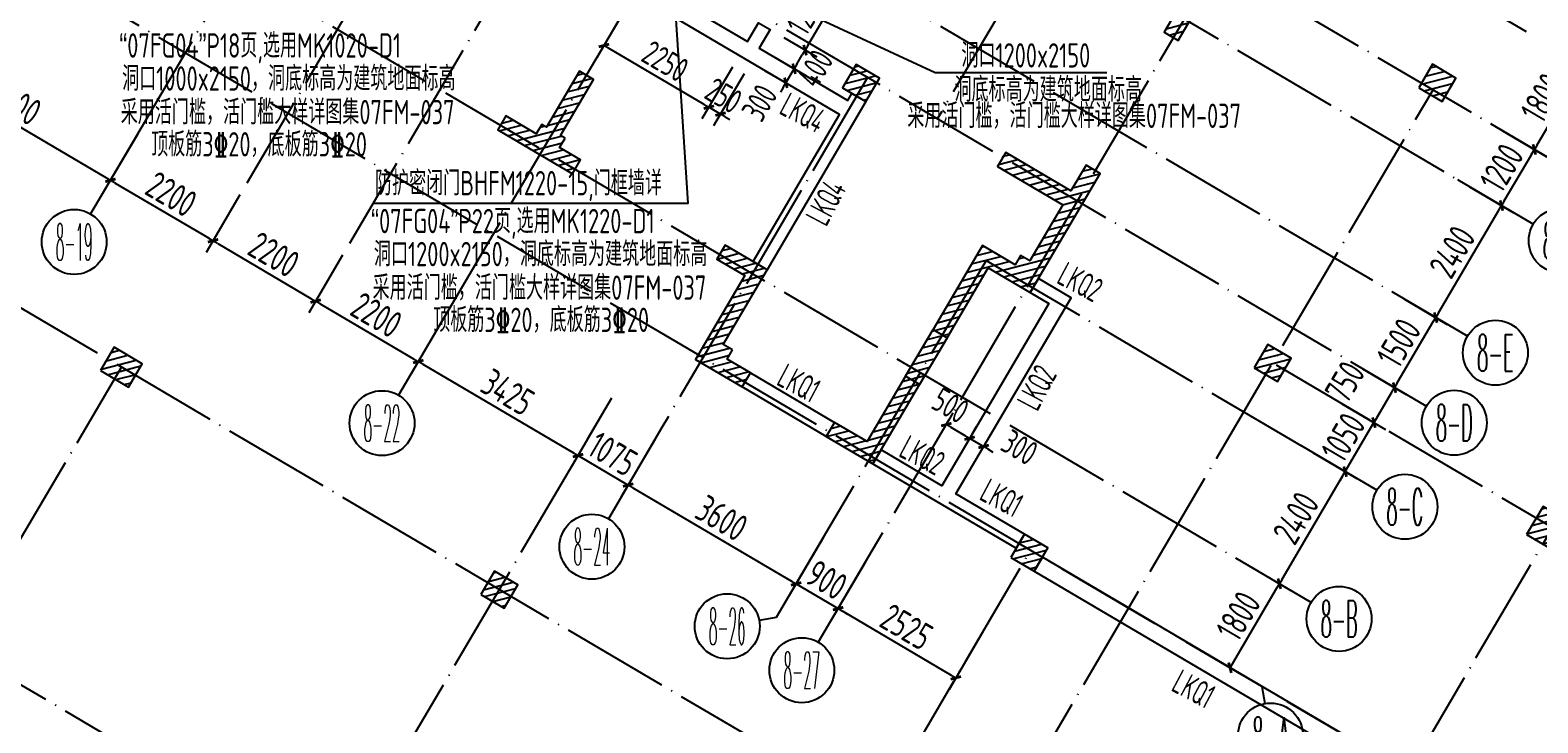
# Model space of a CAD drawing. Header units: millimetres. Extents: x 156735 to 386235, y 467499 to 703525.
# Drawn here: x 313315 to 341178, y 591088 to 603877 of the extents above; entities that cross this region are included whole.
import ezdxf
from ezdxf.enums import TextEntityAlignment as Align

# ---------------------------------------------------------------- set-up
doc = ezdxf.new("R2010")
doc.units = ezdxf.units.MM
doc.header["$LTSCALE"] = 100
doc.header["$PDMODE"] = 35
doc.header["$PDSIZE"] = 200
doc.linetypes.add('DOTE', pattern=[2.42, 2, -0.2, 0.02, -0.2])
for name, color, linetype in [('B-TEXT', 7, 'Continuous'), ('COLU', 7, 'Continuous'), ('colu-主楼', 7, 'Continuous'), ('h斜线-主楼', 7, 'Continuous'), ('h斜线-柱', 7, 'Continuous'), ('Q-AXIS', 3, 'Continuous'), ('Q-DIM', 4, 'Continuous'), ('Q-dote', 253, 'DOTE'), ('Q-TEXT', 2, 'Continuous'), ('WALL', 3, 'Continuous'), ('wall-主楼', 2, 'Continuous'), ('wall-开洞', 5, 'Continuous')]:
    doc.layers.add(name, color=color, linetype=linetype)
doc.styles.add('_TCH_AXIS', font='COMPLEX', dxfattribs={"bigfont": 'GBCBIG'})
doc.styles.add('COMPLEX', font='tssdeng.shx', dxfattribs={"width": 0.7, "bigfont": 'tssdchn.shx'})
doc.styles.add('TSSD_Dimension', font='Tssdeng.shx', dxfattribs={"width": 0.7, "bigfont": 'hztxt.shx'})
doc.styles.add('TSSD_REIN', font='Tssdeng.shx', dxfattribs={"width": 0.7, "bigfont": 'hztxt.shx'})
doc.dimstyles.new('TSSD_100_100$0', dxfattribs={"dimtxt": 300, "dimasz": 100, "dimexe": 250, "dimexo": 250, "dimgap": 100, "dimtad": 1, "dimdec": 0, "dimzin": 0, "dimdsep": 46, "dimtxsty": 'TSSD_Dimension', "dimblk": '_tsdbk', "dimblk1": '_tsdbk', "dimblk2": '_tsdbk', "dimsah": 1, "dimcen": 0, "dimclrt": 7, "dimadec": 0, "dimazin": 0, "dimtfac": 1, "dimtdec": 0, "dimtix": 1, "dimtmove": 2, "dimatfit": 3, "dimldrblk": '_tsdbk', "dimfxl": 1, "dimtolj": 1, "dimtzin": 0, "dimarcsym": 0})
pattern_1 = [(14.545372, (-467527.32, -323147.44), (-31.895617, 122.929531), [])]
pattern_2 = [(14.545372, (-467527.32, -323147.44), (-31.895617, 122.929531), [])]

# ---------------------------------------------------------------- blocks, each defined once
blk = doc.blocks.new('_AXISO')
blk.add_circle((0, 0), 0.5)
at = {"layer": 'B-TEXT', "style": 'COMPLEX', "width": 1.450893}
blk.add_attdef('A', text='', height=0.56, dxfattribs=at).set_placement((0.249375, -0.28), (0.749375, -0.28), align=Align.FIT)
blk = doc.blocks.new('_tsdbk')
blk.add_line((-1, 0), (0, 0))
at = {"const_width": 0.5}
blk.add_lwpolyline([(-0.7, -0.7), (0.7, 0.7)], dxfattribs=at)
blk = doc.blocks.new('*D498')
at = {"layer": 'Defpoints', "color": 0}
for p in [(336810, 596200), (337617, 595726), (335594, 594131)]:
    blk.add_point(p, dxfattribs=at)
at = {"layer": 'Q-AXIS', "color": 0, "lineweight": -2}
for p, q in [((337026, 596073), (337833, 595599)), ((336451, 593743), (337566, 595639)), ((335810, 594004), (336616, 593530))]:
    blk.add_line(p, q, dxfattribs=at)
at = {"layer": 'Q-AXIS', "color": 0, "lineweight": -2, "xscale": 100, "yscale": 100, "zscale": 100}
for p, rotation in [((337617, 595726), 59.5453717336169), ((336401, 593657), 239.5453717336169)]:
    blk.add_blockref('_tsdbk', p, dxfattribs=dict(at, rotation=rotation))
at = {"layer": 'Q-AXIS', "color": 7, "insert": (336707, 594869), "char_height": 500, "attachment_point": 5, "rotation": 59.5454, "style": 'TSSD_Dimension'}
blk.add_mtext('\\A1;2400', dxfattribs=at)
blk = doc.blocks.new('*D499')
at = {"layer": 'Defpoints', "color": 0}
for p in [(335594, 594131), (336401, 593657), (334682, 592579)]:
    blk.add_point(p, dxfattribs=at)
at = {"layer": 'Q-AXIS', "color": 0, "lineweight": -2}
for p, q in [((335810, 594004), (336616, 593530)), ((335539, 592191), (336350, 593571)), ((334897, 592453), (335704, 591978))]:
    blk.add_line(p, q, dxfattribs=at)
at = {"layer": 'Q-AXIS', "color": 0, "lineweight": -2, "xscale": 100, "yscale": 100, "zscale": 100}
for p, rotation in [((336401, 593657), 59.5453717336169), ((335488, 592105), 239.5453717336169)]:
    blk.add_blockref('_tsdbk', p, dxfattribs=dict(at, rotation=rotation))
at = {"layer": 'Q-AXIS', "color": 7, "insert": (335643, 593058), "char_height": 500, "attachment_point": 5, "rotation": 59.5454, "style": 'TSSD_Dimension'}
blk.add_mtext('\\A1;1800', dxfattribs=at)
blk = doc.blocks.new('*D541')
at = {"layer": 'Defpoints', "color": 0}
for p in [(311544, 604449), (315423, 602168), (314798, 601104)]:
    blk.add_point(p, dxfattribs=at)
at = {"layer": 'Q-AXIS', "color": 0, "lineweight": -2}
for p, q in [((311417, 604233), (310792, 603170)), ((311005, 603335), (314712, 601155)), ((315297, 601952), (314671, 600889))]:
    blk.add_line(p, q, dxfattribs=at)
at = {"layer": 'Q-AXIS', "color": 0, "lineweight": -2, "xscale": 100, "yscale": 100, "zscale": 100}
for p, rotation in [((310919, 603385), 149.5453717284593), ((314798, 601104), 329.5453717284593)]:
    blk.add_blockref('_tsdbk', p, dxfattribs=dict(at, rotation=rotation))
at = {"layer": 'Q-AXIS', "color": 7, "insert": (313036, 602547), "char_height": 500, "attachment_point": 5, "rotation": 329.5454, "style": 'TSSD_Dimension'}
blk.add_mtext('\\A1;4500', dxfattribs=at)
blk = doc.blocks.new('*D545')
at = {"layer": 'Defpoints', "color": 0}
for p in [(328095, 594717), (328871, 594261), (328246, 593197)]:
    blk.add_point(p, dxfattribs=at)
at = {"layer": 'Q-AXIS', "color": 0, "lineweight": -2}
for p, q in [((327968, 594502), (327343, 593438)), ((328744, 594046), (328119, 592982)), ((327384, 593704), (327297, 593755)), ((327470, 593654), (328246, 593197)), ((328332, 593147), (328418, 593096))]:
    blk.add_line(p, q, dxfattribs=at)
at = {"layer": 'Q-AXIS', "color": 0, "lineweight": -2, "xscale": 100, "yscale": 100, "zscale": 100}
for p, rotation in [((327470, 593654), 329.5453717284593), ((328246, 593197), 149.5453717284593)]:
    blk.add_blockref('_tsdbk', p, dxfattribs=dict(at, rotation=rotation))
at = {"layer": 'Q-AXIS', "color": 7, "insert": (328035, 593727), "char_height": 500, "attachment_point": 5, "rotation": 329.5454, "style": 'TSSD_Dimension'}
blk.add_mtext('\\A1;900', dxfattribs=at)
blk = doc.blocks.new('*D546')
at = {"layer": 'Defpoints', "color": 0}
for p in [(324992, 596542), (328095, 594717), (327470, 593654)]:
    blk.add_point(p, dxfattribs=at)
at = {"layer": 'Q-AXIS', "color": 0, "lineweight": -2}
for p, q in [((324865, 596326), (324240, 595263)), ((324453, 595428), (327384, 593704)), ((327968, 594502), (327343, 593438))]:
    blk.add_line(p, q, dxfattribs=at)
at = {"layer": 'Q-AXIS', "color": 0, "lineweight": -2, "xscale": 100, "yscale": 100, "zscale": 100}
for p, rotation in [((324366, 595478), 149.5453717284593), ((327470, 593654), 329.5453717284593)]:
    blk.add_blockref('_tsdbk', p, dxfattribs=dict(at, rotation=rotation))
at = {"layer": 'Q-AXIS', "color": 7, "insert": (326096, 594868), "char_height": 500, "attachment_point": 5, "rotation": 329.5454, "style": 'TSSD_Dimension'}
blk.add_mtext('\\A1;3600', dxfattribs=at)
blk = doc.blocks.new('*D547')
at = {"layer": 'Defpoints', "color": 0}
for p in [(328871, 594261), (331048, 592981), (330422, 591918)]:
    blk.add_point(p, dxfattribs=at)
at = {"layer": 'Q-AXIS', "color": 0, "lineweight": -2}
for p, q in [((328744, 594046), (328119, 592982)), ((328332, 593147), (330336, 591968)), ((330921, 592766), (330296, 591702))]:
    blk.add_line(p, q, dxfattribs=at)
at = {"layer": 'Q-AXIS', "color": 0, "lineweight": -2, "xscale": 100, "yscale": 100, "zscale": 100}
for p, rotation in [((328246, 593197), 149.5453717284593), ((330422, 591918), 329.5453717284593)]:
    blk.add_blockref('_tsdbk', p, dxfattribs=dict(at, rotation=rotation))
at = {"layer": 'Q-AXIS', "color": 7, "insert": (329511, 592859), "char_height": 500, "attachment_point": 5, "rotation": 329.5454, "style": 'TSSD_Dimension'}
blk.add_mtext('\\A1;2525', dxfattribs=at)
blk = doc.blocks.new('*D549')
at = {"layer": 'Defpoints', "color": 0}
for p in [(324065, 597087), (324992, 596542), (324366, 595478)]:
    blk.add_point(p, dxfattribs=at)
at = {"layer": 'Q-AXIS', "color": 0, "lineweight": -2}
for p, q in [((323938, 596871), (323313, 595808)), ((324865, 596326), (324240, 595263)), ((323354, 596074), (323267, 596125)), ((323440, 596023), (324366, 595478)), ((324453, 595428), (324539, 595377))]:
    blk.add_line(p, q, dxfattribs=at)
at = {"layer": 'Q-AXIS', "color": 0, "lineweight": -2, "xscale": 100, "yscale": 100, "zscale": 100}
for p, rotation in [((323440, 596023), 329.5453717284593), ((324366, 595478), 149.5453717284593)]:
    blk.add_blockref('_tsdbk', p, dxfattribs=dict(at, rotation=rotation))
at = {"layer": 'Q-AXIS', "color": 7, "insert": (324081, 596052), "char_height": 500, "attachment_point": 5, "rotation": 329.5454, "style": 'TSSD_Dimension'}
blk.add_mtext('\\A1;1075', dxfattribs=at)
blk = doc.blocks.new('*D550')
at = {"layer": 'Defpoints', "color": 0}
for p in [(321113, 598823), (324065, 597087), (323440, 596023)]:
    blk.add_point(p, dxfattribs=at)
at = {"layer": 'Q-AXIS', "color": 0, "lineweight": -2}
for p, q in [((320986, 598607), (320361, 597544)), ((320574, 597709), (323354, 596074)), ((323938, 596871), (323313, 595808))]:
    blk.add_line(p, q, dxfattribs=at)
at = {"layer": 'Q-AXIS', "color": 0, "lineweight": -2, "xscale": 100, "yscale": 100, "zscale": 100}
for p, rotation in [((320487, 597759), 149.5453717284593), ((323440, 596023), 329.5453717284593)]:
    blk.add_blockref('_tsdbk', p, dxfattribs=dict(at, rotation=rotation))
at = {"layer": 'Q-AXIS', "color": 7, "insert": (322141, 597193), "char_height": 500, "attachment_point": 5, "rotation": 329.5454, "style": 'TSSD_Dimension'}
blk.add_mtext('\\A1;3425', dxfattribs=at)
blk = doc.blocks.new('*D634')
at = {"layer": 'Defpoints', "color": 0}
for p in [(341220, 603700), (342027, 603225), (340308, 602148)]:
    blk.add_point(p, dxfattribs=at)
at = {"layer": 'Q-AXIS', "color": 0, "lineweight": -2}
for p, q in [((341436, 603573), (342242, 603099)), ((341165, 601760), (341976, 603139)), ((340523, 602021), (341330, 601547))]:
    blk.add_line(p, q, dxfattribs=at)
at = {"layer": 'Q-AXIS', "color": 0, "lineweight": -2, "xscale": 100, "yscale": 100, "zscale": 100}
for p, rotation in [((342027, 603225), 59.5453717336169), ((341114, 601674), 239.5453717336169)]:
    blk.add_blockref('_tsdbk', p, dxfattribs=dict(at, rotation=rotation))
at = {"layer": 'Q-AXIS', "color": 7, "insert": (341269, 602627), "char_height": 500, "attachment_point": 5, "rotation": 59.5454, "style": 'TSSD_Dimension'}
blk.add_mtext('\\A1;1800', dxfattribs=at)
blk = doc.blocks.new('*D635')
at = {"layer": 'Defpoints', "color": 0}
for p in [(340308, 602148), (341114, 601674), (339700, 601113)]:
    blk.add_point(p, dxfattribs=at)
at = {"layer": 'Q-AXIS', "color": 0, "lineweight": -2}
for p, q in [((340523, 602021), (341330, 601547)), ((340557, 600725), (341064, 601587)), ((339915, 600987), (340722, 600512))]:
    blk.add_line(p, q, dxfattribs=at)
at = {"layer": 'Q-AXIS', "color": 0, "lineweight": -2, "xscale": 100, "yscale": 100, "zscale": 100}
for p, rotation in [((341114, 601674), 59.5453717336169), ((340506, 600639), 239.5453717336169)]:
    blk.add_blockref('_tsdbk', p, dxfattribs=dict(at, rotation=rotation))
at = {"layer": 'Q-AXIS', "color": 7, "insert": (340509, 601334), "char_height": 500, "attachment_point": 5, "rotation": 59.5454, "style": 'TSSD_Dimension'}
blk.add_mtext('\\A1;1200', dxfattribs=at)
blk = doc.blocks.new('*D636')
at = {"layer": 'Defpoints', "color": 0}
for p in [(339700, 601113), (340506, 600639), (338483, 599045)]:
    blk.add_point(p, dxfattribs=at)
at = {"layer": 'Q-AXIS', "color": 0, "lineweight": -2}
for p, q in [((339915, 600987), (340722, 600512)), ((339340, 598657), (340455, 600553)), ((338699, 598918), (339505, 598444))]:
    blk.add_line(p, q, dxfattribs=at)
at = {"layer": 'Q-AXIS', "color": 0, "lineweight": -2, "xscale": 100, "yscale": 100, "zscale": 100}
for p, rotation in [((340506, 600639), 59.5453717336169), ((339290, 598570), 239.5453717336169)]:
    blk.add_blockref('_tsdbk', p, dxfattribs=dict(at, rotation=rotation))
at = {"layer": 'Q-AXIS', "color": 7, "insert": (339596, 599782), "char_height": 500, "attachment_point": 5, "rotation": 59.5454, "style": 'TSSD_Dimension'}
blk.add_mtext('\\A1;2400', dxfattribs=at)
blk = doc.blocks.new('*D637')
at = {"layer": 'Defpoints', "color": 0}
for p in [(338483, 599045), (339290, 598570), (337723, 597752)]:
    blk.add_point(p, dxfattribs=at)
at = {"layer": 'Q-AXIS', "color": 0, "lineweight": -2}
for p, q in [((338699, 598918), (339505, 598444)), ((338580, 597363), (339239, 598484)), ((337938, 597625), (338745, 597151))]:
    blk.add_line(p, q, dxfattribs=at)
at = {"layer": 'Q-AXIS', "color": 0, "lineweight": -2, "xscale": 100, "yscale": 100, "zscale": 100}
for p, rotation in [((339290, 598570), 59.5453717336169), ((338529, 597277), 239.5453717336169)]:
    blk.add_blockref('_tsdbk', p, dxfattribs=dict(at, rotation=rotation))
at = {"layer": 'Q-AXIS', "color": 7, "insert": (338608, 598101), "char_height": 500, "attachment_point": 5, "rotation": 59.5454, "style": 'TSSD_Dimension'}
blk.add_mtext('\\A1;1500', dxfattribs=at)
blk = doc.blocks.new('*D638')
at = {"layer": 'Defpoints', "color": 0}
for p in [(337723, 597752), (337343, 597105), (338529, 597277)]:
    blk.add_point(p, dxfattribs=at)
at = {"layer": 'Q-AXIS', "color": 0, "lineweight": -2}
for p, q in [((337938, 597625), (338745, 597151)), ((338200, 596717), (338479, 597191)), ((337558, 596978), (338365, 596504))]:
    blk.add_line(p, q, dxfattribs=at)
at = {"layer": 'Q-AXIS', "color": 0, "lineweight": -2, "xscale": 100, "yscale": 100, "zscale": 100}
for p, rotation in [((338529, 597277), 59.5453717336169), ((338149, 596631), 239.5453717336169)]:
    blk.add_blockref('_tsdbk', p, dxfattribs=dict(at, rotation=rotation))
at = {"layer": 'Q-AXIS', "color": 7, "insert": (337613, 597381), "char_height": 500, "attachment_point": 5, "rotation": 59.5454, "style": 'TSSD_Dimension'}
blk.add_mtext('\\A1;750', dxfattribs=at)
blk = doc.blocks.new('*D639')
at = {"layer": 'Defpoints', "color": 0}
for p in [(337343, 597105), (338149, 596631), (336810, 596200)]:
    blk.add_point(p, dxfattribs=at)
at = {"layer": 'Q-AXIS', "color": 0, "lineweight": -2}
for p, q in [((337558, 596978), (338365, 596504)), ((337617, 595726), (338149, 596631)), ((338200, 596717), (338251, 596803)), ((337026, 596073), (337833, 595599)), ((337566, 595639), (337516, 595553))]:
    blk.add_line(p, q, dxfattribs=at)
at = {"layer": 'Q-AXIS', "color": 0, "lineweight": -2, "xscale": 100, "yscale": 100, "zscale": 100}
for p, rotation in [((338149, 596631), 239.5453717336169), ((337617, 595726), 59.54537173361693)]:
    blk.add_blockref('_tsdbk', p, dxfattribs=dict(at, rotation=rotation))
at = {"layer": 'Q-AXIS', "color": 7, "insert": (337581, 596356), "char_height": 500, "attachment_point": 5, "rotation": 59.5454, "style": 'TSSD_Dimension'}
blk.add_mtext('\\A1;1050', dxfattribs=at)
blk = doc.blocks.new('*D700')
at = {"layer": 'Defpoints', "color": 0}
for p in [(315423, 602168), (317320, 601053), (316694, 599989)]:
    blk.add_point(p, dxfattribs=at)
at = {"layer": 'Q-AXIS', "color": 0, "lineweight": -2}
for p, q in [((315297, 601952), (314671, 600889)), ((314884, 601054), (316608, 600040)), ((317193, 600837), (316568, 599774))]:
    blk.add_line(p, q, dxfattribs=at)
at = {"layer": 'Q-AXIS', "color": 0, "lineweight": -2, "xscale": 100, "yscale": 100, "zscale": 100}
for p, rotation in [((314798, 601104), 149.5453717284751), ((316694, 599989), 329.5453717284751)]:
    blk.add_blockref('_tsdbk', p, dxfattribs=dict(at, rotation=rotation))
at = {"layer": 'Q-AXIS', "color": 7, "insert": (315924, 600849), "char_height": 500, "attachment_point": 5, "rotation": 329.5454, "style": 'TSSD_Dimension'}
blk.add_mtext('\\A1;2200', dxfattribs=at)
blk = doc.blocks.new('*D701')
at = {"layer": 'Defpoints', "color": 0}
for p in [(317320, 601053), (319216, 599938), (318591, 598874)]:
    blk.add_point(p, dxfattribs=at)
at = {"layer": 'Q-AXIS', "color": 0, "lineweight": -2}
for p, q in [((317193, 600837), (316568, 599774)), ((316781, 599939), (318505, 598925)), ((319089, 599722), (318464, 598659))]:
    blk.add_line(p, q, dxfattribs=at)
at = {"layer": 'Q-AXIS', "color": 0, "lineweight": -2, "xscale": 100, "yscale": 100, "zscale": 100}
for p, rotation in [((316694, 599989), 149.5453717284751), ((318591, 598874), 329.5453717284751)]:
    blk.add_blockref('_tsdbk', p, dxfattribs=dict(at, rotation=rotation))
at = {"layer": 'Q-AXIS', "color": 7, "insert": (317820, 599734), "char_height": 500, "attachment_point": 5, "rotation": 329.5454, "style": 'TSSD_Dimension'}
blk.add_mtext('\\A1;2200', dxfattribs=at)
blk = doc.blocks.new('*D702')
at = {"layer": 'Defpoints', "color": 0}
for p in [(319216, 599938), (321113, 598823), (320487, 597759)]:
    blk.add_point(p, dxfattribs=at)
at = {"layer": 'Q-AXIS', "color": 0, "lineweight": -2}
for p, q in [((319089, 599722), (318464, 598659)), ((318677, 598824), (320401, 597810)), ((320986, 598607), (320361, 597544))]:
    blk.add_line(p, q, dxfattribs=at)
at = {"layer": 'Q-AXIS', "color": 0, "lineweight": -2, "xscale": 100, "yscale": 100, "zscale": 100}
for p, rotation in [((318591, 598874), 149.5453717284751), ((320487, 597759), 329.5453717284751)]:
    blk.add_blockref('_tsdbk', p, dxfattribs=dict(at, rotation=rotation))
at = {"layer": 'Q-AXIS', "color": 7, "insert": (319716, 598618), "char_height": 500, "attachment_point": 5, "rotation": 329.5454, "style": 'TSSD_Dimension'}
blk.add_mtext('\\A1;2200', dxfattribs=at)
blk = doc.blocks.new('*D715')
at = {"layer": 'Defpoints', "color": 0}
for p in [(330164, 596456), (330677, 596342), (330595, 596203)]:
    blk.add_point(p, dxfattribs=at)
at = {"layer": 'Q-DIM', "color": 0, "lineweight": -2}
for p, q in [((330291, 596672), (330372, 596811)), ((330722, 596418), (330803, 596557)), ((330332, 596544), (330590, 596392))]:
    blk.add_line(p, q, dxfattribs=at)
at = {"layer": 'Q-DIM', "color": 0, "lineweight": -2, "xscale": 100, "yscale": 100, "zscale": 100}
for p, rotation in [((330246, 596595), 149.5461360999264), ((330677, 596342), 329.5461360999263)]:
    blk.add_blockref('_tsdbk', p, dxfattribs=dict(at, rotation=rotation))
at = {"layer": 'Q-DIM', "color": 7, "insert": (330323, 596947), "char_height": 450, "attachment_point": 5, "rotation": 329.5461, "style": 'TSSD_Dimension'}
blk.add_mtext('\\A1;500', dxfattribs=at)
blk = doc.blocks.new('*D716')
at = {"layer": 'Defpoints', "color": 0}
for p in [(330595, 596203), (330854, 596051), (330935, 596190)]:
    blk.add_point(p, dxfattribs=at)
at = {"layer": 'Q-DIM', "color": 0, "lineweight": -2}
for p, q in [((330722, 596418), (330803, 596557)), ((330590, 596392), (330504, 596443)), ((330677, 596342), (330935, 596190)), ((330980, 596266), (331062, 596405)), ((331021, 596139), (331108, 596088))]:
    blk.add_line(p, q, dxfattribs=at)
at = {"layer": 'Q-DIM', "color": 0, "lineweight": -2, "xscale": 100, "yscale": 100, "zscale": 100}
for p, rotation in [((330677, 596342), 329.5461360999182), ((330935, 596190), 149.5461360999182)]:
    blk.add_blockref('_tsdbk', p, dxfattribs=dict(at, rotation=rotation))
at = {"layer": 'Q-DIM', "color": 7, "insert": (331601, 596175), "char_height": 450, "attachment_point": 5, "rotation": 329.5461, "style": 'TSSD_Dimension'}
blk.add_mtext('\\A1;300', dxfattribs=at)
blk = doc.blocks.new('*D717')
at = {"layer": 'Defpoints', "color": 0}
for p in [(326421, 603411), (326636, 603284), (325858, 602453)]:
    blk.add_point(p, dxfattribs=at)
at = {"layer": 'Q-DIM', "color": 0, "lineweight": -2}
for p, q in [((326294, 603195), (325731, 602238)), ((326509, 603069), (325946, 602111)), ((325771, 602504), (325685, 602555)), ((326073, 602327), (325858, 602453)), ((326159, 602276), (326245, 602225))]:
    blk.add_line(p, q, dxfattribs=at)
at = {"layer": 'Q-DIM', "color": 0, "lineweight": -2, "xscale": 100, "yscale": 100, "zscale": 100}
for p, rotation in [((325858, 602453), 329.5453717322009), ((326073, 602327), 149.5453717322009)]:
    blk.add_blockref('_tsdbk', p, dxfattribs=dict(at, rotation=rotation))
at = {"layer": 'Q-DIM', "color": 7, "insert": (326130, 602670), "char_height": 450, "attachment_point": 5, "rotation": 329.5454, "style": 'TSSD_Dimension'}
blk.add_mtext('\\A1;250', dxfattribs=at)
blk = doc.blocks.new('*D718')
at = {"layer": 'Defpoints', "color": 0}
for p in [(324481, 604551), (323918, 603594), (326421, 603411)]:
    blk.add_point(p, dxfattribs=at)
at = {"layer": 'Q-DIM', "color": 0, "lineweight": -2}
for p, q in [((324354, 604336), (323791, 603378)), ((325771, 602504), (324004, 603543)), ((326294, 603195), (325731, 602238))]:
    blk.add_line(p, q, dxfattribs=at)
at = {"layer": 'Q-DIM', "color": 0, "lineweight": -2, "xscale": 100, "yscale": 100, "zscale": 100}
for p, rotation in [((323918, 603594), 149.5453717322015), ((325858, 602453), 329.5453717322015)]:
    blk.add_blockref('_tsdbk', p, dxfattribs=dict(at, rotation=rotation))
at = {"layer": 'Q-DIM', "color": 7, "insert": (325053, 603304), "char_height": 450, "attachment_point": 5, "rotation": 329.5454, "style": 'TSSD_Dimension'}
blk.add_mtext('\\A1;2250', dxfattribs=at)
blk = doc.blocks.new('*D723')
at = {"layer": 'Defpoints', "color": 0}
for p in [(326826, 603521), (326674, 603262), (327433, 603164)]:
    blk.add_point(p, dxfattribs=at)
at = {"layer": 'Q-DIM', "color": 0, "lineweight": -2}
for p, q in [((327041, 603394), (327648, 603037)), ((327483, 603250), (327534, 603336)), ((326889, 603135), (327496, 602779)), ((327281, 602905), (327433, 603164)), ((327230, 602819), (327179, 602733))]:
    blk.add_line(p, q, dxfattribs=at)
at = {"layer": 'Q-DIM', "color": 0, "lineweight": -2, "xscale": 100, "yscale": 100, "zscale": 100}
for p, rotation in [((327433, 603164), 239.5453717321884), ((327281, 602905), 59.5453717321884)]:
    blk.add_blockref('_tsdbk', p, dxfattribs=dict(at, rotation=rotation))
at = {"layer": 'Q-DIM', "color": 7, "insert": (326794, 602535), "char_height": 450, "attachment_point": 5, "rotation": 59.5454, "style": 'TSSD_Dimension'}
blk.add_mtext('\\A1;300', dxfattribs=at)
blk = doc.blocks.new('*D724')
at = {"layer": 'Defpoints', "color": 0}
for p in [(327029, 603865), (326826, 603521), (327636, 603509)]:
    blk.add_point(p, dxfattribs=at)
at = {"layer": 'Q-DIM', "color": 0, "lineweight": -2}
for p, q in [((327244, 603739), (327851, 603382)), ((327041, 603394), (327648, 603037)), ((327483, 603250), (327585, 603422))]:
    blk.add_line(p, q, dxfattribs=at)
at = {"layer": 'Q-DIM', "color": 0, "lineweight": -2, "xscale": 100, "yscale": 100, "zscale": 100}
for p, rotation in [((327636, 603509), 59.5453717321902), ((327433, 603164), 239.5453717321902)]:
    blk.add_blockref('_tsdbk', p, dxfattribs=dict(at, rotation=rotation))
at = {"layer": 'Q-DIM', "color": 7, "insert": (327822, 603170), "char_height": 450, "attachment_point": 5, "rotation": 59.5454, "style": 'TSSD_Dimension'}
blk.add_mtext('\\A1;400', dxfattribs=at)
blk = doc.blocks.new('*D725')
at = {"layer": 'Defpoints', "color": 0}
for p in [(327637, 604900), (328244, 604543), (327029, 603865)]:
    blk.add_point(p, dxfattribs=at)
at = {"layer": 'Q-DIM', "color": 0, "lineweight": -2}
for p, q in [((327852, 604773), (328459, 604416)), ((327686, 603595), (328193, 604457)), ((327244, 603739), (327851, 603382))]:
    blk.add_line(p, q, dxfattribs=at)
at = {"layer": 'Q-DIM', "color": 0, "lineweight": -2, "xscale": 100, "yscale": 100, "zscale": 100}
for p, rotation in [((328244, 604543), 59.5453717321902), ((327636, 603509), 239.5453717321902)]:
    blk.add_blockref('_tsdbk', p, dxfattribs=dict(at, rotation=rotation))
at = {"layer": 'Q-DIM', "color": 7, "insert": (327659, 604191), "char_height": 450, "attachment_point": 5, "rotation": 59.5454, "style": 'TSSD_Dimension'}
blk.add_mtext('\\A1;1200', dxfattribs=at)

msp = doc.modelspace()

# ---------------------------------------------------------------- hatches: boundary and pattern name
at = {"layer": 'h斜线-主楼'}
h = msp.add_hatch(dxfattribs=at)
h.set_pattern_fill('ANSI31', color=256, scale=40, angle=-30.45463, style=0)
h.set_pattern_definition(pattern_1)
h.paths.add_polyline_path([(334981.3, 605047.7), (334271.7, 603840.9), (334530.3, 603688.8), (335391.9, 605154.3), (334659.2, 605585.1), (334507.2, 605326.5)])
h = msp.add_hatch(dxfattribs=at)
h.set_pattern_fill('ANSI31', color=256, scale=40, angle=-30.45463, style=0)
h.set_pattern_definition(pattern_1)
h.paths.add_polyline_path([(328760.6, 602557.1), (329014, 602988.1), (328583, 603241.5), (328329.6, 602810.5)])
h = msp.add_hatch(dxfattribs=at)
h.set_pattern_fill('ANSI31', color=256, scale=40, angle=-30.45463, style=0)
h.set_pattern_definition(pattern_1)
h.paths.add_polyline_path([(323201.3, 601881.7), (323115.1, 601932.4), (323723.3, 602966.8), (323464.7, 603118.9), (322856.5, 602084.4), (322770.3, 602135.1), (322668.9, 601962.7), (322108.1, 602292.4), (321956.1, 602033.8), (323335.8, 601222.6), (323487.8, 601481.2), (323099.9, 601709.3)])
h = msp.add_hatch(dxfattribs=at)
h.set_pattern_fill('ANSI31', color=256, scale=40, angle=-30.45463, style=0)
h.set_pattern_definition(pattern_1)
h.paths.add_polyline_path([(330258.9, 598196), (331019.2, 599489), (331795, 599032.9), (333087.5, 601231), (332828.9, 601383.1), (332550.1, 600909), (331343.3, 601618.6), (331191.2, 601360), (332398, 600650.4), (331789.8, 599615.9), (331617.4, 599717.3), (331516, 599544.9), (330912.6, 599899.7), (330000.3, 598348)])
h = msp.add_hatch(dxfattribs=at)
h.set_pattern_fill('ANSI31', color=256, scale=40, angle=-30.45463, style=0)
h.set_pattern_definition(pattern_1)
h.paths.add_polyline_path([(326297.4, 597973.2), (326125, 598074.5), (326935.9, 599453.8), (326160.1, 599910), (326008.1, 599651.3), (326525.3, 599347.2), (325612.9, 597795.6), (326475, 597288.7), (326627, 597547.3), (326196, 597800.8)])
h = msp.add_hatch(dxfattribs=at)
h.set_pattern_fill('ANSI31', color=256, scale=40, angle=-30.45463, style=0)
h.set_pattern_definition(pattern_1)
h.paths.add_polyline_path([(330000.3, 598348), (330258.9, 598196), (329752, 597334), (329493.4, 597486)])
h = msp.add_hatch(dxfattribs=at)
h.set_pattern_fill('ANSI31', color=256, scale=40, angle=-30.45463, style=0)
h.set_pattern_definition(pattern_1)
h.paths.add_polyline_path([(328180.4, 596634), (328028.3, 596375.4), (328890.4, 595868.5), (329752, 597334), (329493.4, 597486), (328783.8, 596279.2)])
at = {"layer": 'h斜线-柱'}
h = msp.add_hatch(dxfattribs=at)
h.set_pattern_fill('ANSI31', color=256, scale=40, angle=-30.45463, style=0)
h.set_pattern_definition([(14.545372, (-467451.29, -323018.13), (-31.895617, 122.929531), [])])
h.paths.add_polyline_path([(338975.8, 602815.1), (339406.8, 602561.7), (339660.2, 602992.7), (339229.2, 603246.1)])
h = msp.add_hatch(dxfattribs=at)
h.set_pattern_fill('ANSI31', color=256, scale=40, angle=-30.45463, style=0)
h.set_pattern_definition(pattern_2)
h.paths.add_polyline_path([(314617, 597590.7), (315134.2, 597286.6), (315387.6, 597717.6), (314870.4, 598021.7)])
h = msp.add_hatch(dxfattribs=at)
h.set_pattern_fill('ANSI31', color=256, scale=40, angle=-30.45463, style=0)
h.set_pattern_definition(pattern_2)
h.paths.add_polyline_path([(335934.6, 597642.9), (336365.6, 597389.5), (336619.1, 597820.5), (336188, 598073.9)])
h = msp.add_hatch(dxfattribs=at)
h.set_pattern_fill('ANSI31', color=256, scale=40, angle=-30.45463, style=0)
h.set_pattern_definition([(14.545372, (-467621.1, -323208.3), (-31.895617, 122.929531), [])])
h.paths.add_polyline_path([(340969.9, 594566.2), (341487.1, 594262.1), (341791.2, 594779.4), (341274, 595083.5)])
h = msp.add_hatch(dxfattribs=at)
h.set_pattern_fill('ANSI31', color=256, scale=40, angle=-30.45463, style=0)
h.set_pattern_definition(pattern_2)
h.paths.add_polyline_path([(331438, 594138.5), (331869, 593885.1), (332122.5, 594316.1), (331691.4, 594569.5)])
h = msp.add_hatch(dxfattribs=at)
h.set_pattern_fill('ANSI31', color=256, scale=40, angle=-30.45463, style=0)
h.set_pattern_definition(pattern_2)
h.paths.add_polyline_path([(321642.5, 593459.8), (322073.5, 593206.4), (322327, 593637.4), (321895.9, 593890.8)])

# ---------------------------------------------------------------- linework, layer by layer
at = {"layer": 'COLU'}
for points in [[(338975.8, 602815.1), (339406.8, 602561.7), (339660.2, 602992.7), (339229.2, 603246.1)], [(314617, 597590.7), (315134.2, 597286.6), (315387.6, 597717.6), (314870.4, 598021.7)], [(335934.6, 597642.9), (336365.6, 597389.5), (336619.1, 597820.5), (336188, 598073.9)], [(340969.9, 594566.2), (341487.1, 594262.1), (341791.2, 594779.4), (341274, 595083.5)], [(331438, 594138.5), (331869, 593885.1), (332122.5, 594316.1), (331691.4, 594569.5)], [(321642.5, 593459.8), (322073.5, 593206.4), (322327, 593637.4), (321895.9, 593890.8)]]:
    msp.add_lwpolyline(points, close=True, dxfattribs=at)
at = {"layer": 'colu-主楼'}
msp.add_lwpolyline([(328760.6, 602557.1), (329014, 602988.1), (328583, 603241.5), (328329.6, 602810.5)], close=True, dxfattribs=at)
at = {"layer": 'Q-AXIS'}
for p, q in [((315423.3, 602168), (314432.6, 600483.2)), ((341701, 601328.7), (340307.8, 602147.9)), ((341092.7, 600294.3), (339699.5, 601113.5)), ((321112.7, 598822.8), (320122, 597137.9)), ((339876.3, 598225.4), (338483.1, 599044.6)), ((339116, 596932.4), (337722.8, 597751.5)), ((324991.8, 596541.9), (324001.2, 594857.1)), ((338203.7, 595380.7), (336810.5, 596199.9)), ((328095.1, 594717.2), (327104.5, 593032.4)), ((328870.9, 594261.1), (327880.3, 592576.2)), ((336987.2, 593311.8), (335594, 594131)), ((327104.5, 593032.4), (326787.6, 592975.7)), ((336074.9, 591760.2), (334681.7, 592579.4)), ((336074.9, 591760.2), (336131.6, 591443.3))]:
    msp.add_line(p, q, dxfattribs=at)
at = {"layer": 'Q-dote', "ltscale": 10}
for p, q in [((292325.9, 630360.2), (344629.6, 599606.7)), ((290501.2, 627256.9), (338483.1, 599044.6)), ((289741, 625963.8), (337604.6, 597821)), ((350794.9, 583105.1), (282102.6, 623494.7)), ((287612.2, 622343.3), (335594, 594131)), ((322547.3, 614678.8), (341080.9, 603781.4)), ((321026.7, 612092.7), (339699.5, 601113.5)), ((323095.6, 610876.2), (317319.7, 601052.9)), ((335067.6, 610718.9), (330084, 602243)), ((319982.7, 609922.4), (315423.3, 602168)), ((324992.1, 609761.1), (319216.2, 599937.8)), ((337653.7, 609198.3), (328870.9, 594261.1)), ((325672.1, 606577.2), (321112.7, 598822.8)), ((328791, 603003.3), (324991.8, 596541.9)), ((325425.9, 579277.1), (339241.9, 602774.6)), ((352108.5, 575836.5), (308019.8, 601759.7)), ((324089.2, 565166), (344414.1, 599733.4)), ((330981.9, 599626.9), (328095.1, 594717.2)), ((330981.9, 599626.9), (336810.5, 596199.9)), ((350586.6, 589317.9), (336276.8, 597731.7)), ((303141.9, 577482.6), (315002.3, 597654.1)), ((310124.3, 573377.1), (324065.1, 597086.8)), ((317106.8, 569271.5), (331805.6, 594270.4)), ((349067.3, 570664.3), (311961.2, 592481.9))]:
    msp.add_line(p, q, dxfattribs=at)
at = {"layer": 'Q-TEXT'}
for points in [[(319640.2, 600681.8), (325477.9, 600681.8), (325146.3, 605682.9)], [(333210, 603090.1), (330040.4, 603090.1), (327159.1, 604425.6)]]:
    msp.add_lwpolyline(points, dxfattribs=at)
at = {"layer": 'WALL'}
msp.add_lwpolyline([(324706.5, 605230.9), (324965.1, 605078.8), (324762.3, 604734), (326572.6, 603669.6), (326775.4, 604014.4), (326990.9, 603887.7), (326788.1, 603542.9), (328426, 602579.8), (328502, 602709.1), (328760.6, 602557.1), (326935.9, 599453.8), (326677.3, 599605.8), (328273.9, 602321.2), (324351.7, 604627.4), (324706.5, 605230.9)], dxfattribs=at)
for points in [[(331795, 599032.9), (332139.8, 598830.1), (330161.5, 595465.4), (329042.4, 596127.1), (328890.4, 595868.5), (331539.4, 594310.9), (331691.4, 594569.5), (330420.1, 595313.3), (332550.5, 598936.7), (331947, 599291.5)], [(326627, 597547.3), (328180.4, 596634), (328028.3, 596375.4), (326475, 597288.7)], [(331869, 593885.1), (338420.5, 590033), (338572.5, 590291.6), (332021.1, 594143.7)]]:
    msp.add_lwpolyline(points, close=True, dxfattribs=at)
at = {"layer": 'wall-主楼'}
for points in [[(334981.3, 605047.7), (334271.7, 603840.9), (334530.3, 603688.8), (335391.9, 605154.3), (334659.2, 605585.1), (334507.2, 605326.5)], [(323201.3, 601881.7), (323115.1, 601932.4), (323723.3, 602966.8), (323464.7, 603118.9), (322856.5, 602084.4), (322770.3, 602135.1), (322668.9, 601962.7), (322108.1, 602292.4), (321956.1, 602033.8), (323335.8, 601222.6), (323487.8, 601481.2), (323099.9, 601709.3)], [(326297.4, 597973.2), (326125, 598074.5), (326935.9, 599453.8), (326160.1, 599910), (326008.1, 599651.3), (326525.3, 599347.2), (325612.9, 597795.6), (326475, 597288.7), (326627, 597547.3), (326196, 597800.8)], [(328180.4, 596634), (328028.3, 596375.4), (328890.4, 595868.5), (329752, 597334), (329493.4, 597486), (328783.8, 596279.2)]]:
    msp.add_lwpolyline(points, close=True, dxfattribs=at)
msp.add_lwpolyline([(330258.9, 598196), (331019.2, 599489), (331795, 599032.9), (333087.5, 601231), (332828.9, 601383.1), (332550.1, 600909), (331343.3, 601618.6), (331191.2, 601360), (332398, 600650.4), (331789.8, 599615.9), (331617.4, 599717.3), (331516, 599544.9), (330912.6, 599899.7), (330000.3, 598348), (330258.9, 598196)], dxfattribs=at)
at = {"layer": 'wall-开洞'}
msp.add_lwpolyline([(330000.3, 598348), (330258.9, 598196), (329752, 597334), (329493.4, 597486)], close=True, dxfattribs=at)

# ---------------------------------------------------------------- block references
at = {"layer": 'Q-AXIS'}
ref = msp.add_blockref('_AXISO', (314128.5, 599966), dxfattribs=dict(at, xscale=1200.000000000027, yscale=1200, zscale=1200, rotation=359.9996457873818))
ref.add_attrib('A', '8-19', dxfattribs={"color": 7, "height": 678.82, "rotation": 359.99965, "style": '_TCH_AXIS', "width": 0.28}).set_placement((313789.1, 599626.6), (314467.9, 599626.6), align=Align.FIT)
ref = msp.add_blockref('_AXISO', (341610, 599990.2), dxfattribs=dict(at, xscale=1200.000000000027, yscale=1200, zscale=1200, rotation=359.9996457873818))
ref.add_attrib('A', '8-F', dxfattribs={"color": 7, "height": 678.82, "rotation": 359.99965, "style": '_TCH_AXIS', "width": 0.33871}).set_placement((341270.5, 599650.8), (341949.4, 599650.8), align=Align.FIT)
ref = msp.add_blockref('_AXISO', (340393.5, 597921.3), dxfattribs=dict(at, xscale=1200.000000000027, yscale=1200, zscale=1200, rotation=359.9996457873818))
ref.add_attrib('A', '8-E', dxfattribs={"color": 7, "height": 678.82, "rotation": 359.99965, "style": '_TCH_AXIS', "width": 0.33871}).set_placement((340054.1, 597581.9), (340732.9, 597581.9), align=Align.FIT)
ref = msp.add_blockref('_AXISO', (319817.9, 596620.7), dxfattribs=dict(at, xscale=1200.000000000027, yscale=1200, zscale=1200, rotation=359.9996457873818))
ref.add_attrib('A', '8-22', dxfattribs={"color": 7, "height": 678.82, "rotation": 359.99965, "style": '_TCH_AXIS', "width": 0.2625}).set_placement((319478.5, 596281.3), (320157.3, 596281.3), align=Align.FIT)
ref = msp.add_blockref('_AXISO', (339633.2, 596628.3), dxfattribs=dict(at, xscale=1200.000000000027, yscale=1200, zscale=1200, rotation=359.9996457873818))
ref.add_attrib('A', '8-D', dxfattribs={"color": 7, "height": 678.82, "rotation": 359.99965, "style": '_TCH_AXIS', "width": 0.333333}).set_placement((339293.8, 596288.8), (339972.6, 596288.8), align=Align.FIT)
ref = msp.add_blockref('_AXISO', (338720.9, 595076.6), dxfattribs=dict(at, xscale=1200.000000000027, yscale=1200, zscale=1200, rotation=359.9996457873818))
ref.add_attrib('A', '8-C', dxfattribs={"color": 7, "height": 678.82, "rotation": 359.99965, "style": '_TCH_AXIS', "width": 0.344262}).set_placement((338381.5, 594737.2), (339060.3, 594737.2), align=Align.FIT)
ref = msp.add_blockref('_AXISO', (323697.1, 594339.9), dxfattribs=dict(at, xscale=1200.000000000027, yscale=1200, zscale=1200, rotation=359.9996457873818))
ref.add_attrib('A', '8-24', dxfattribs={"color": 7, "height": 678.82, "rotation": 359.99965, "style": '_TCH_AXIS', "width": 0.256098}).set_placement((323357.6, 594000.5), (324036.5, 594000.5), align=Align.FIT)
ref = msp.add_blockref('_AXISO', (337504.4, 593007.7), dxfattribs=dict(at, xscale=1200.000000000027, yscale=1200, zscale=1200, rotation=359.9996457873818))
ref.add_attrib('A', '8-B', dxfattribs={"color": 7, "height": 678.82, "rotation": 359.99965, "style": '_TCH_AXIS', "width": 0.333333}).set_placement((337165, 592668.3), (337843.8, 592668.3), align=Align.FIT)
ref = msp.add_blockref('_AXISO', (326196.9, 592870), dxfattribs=dict(at, xscale=1200.000000000027, yscale=1200, zscale=1200, rotation=359.9996457873818))
ref.add_attrib('A', '8-26', dxfattribs={"color": 7, "height": 678.82, "rotation": 359.99965, "style": '_TCH_AXIS', "width": 0.2625}).set_placement((325857.5, 592530.6), (326536.4, 592530.6), align=Align.FIT)
ref = msp.add_blockref('_AXISO', (327576.2, 592059), dxfattribs=dict(at, xscale=1200.000000000027, yscale=1200, zscale=1200, rotation=359.9996457873818))
ref.add_attrib('A', '8-27', dxfattribs={"color": 7, "height": 678.82, "rotation": 359.99965, "style": '_TCH_AXIS', "width": 0.2625}).set_placement((327236.8, 591719.6), (327915.6, 591719.6), align=Align.FIT)
ref = msp.add_blockref('_AXISO', (336237.3, 590852.6), dxfattribs=dict(at, xscale=1200.000000000027, yscale=1200, zscale=1200, rotation=359.9996457873818))
ref.add_attrib('A', '8-A', dxfattribs={"color": 7, "height": 678.82, "rotation": 359.99965, "style": '_TCH_AXIS', "width": 0.328125}).set_placement((335897.9, 590513.2), (336576.7, 590513.2), align=Align.FIT)

# ---------------------------------------------------------------- texts
at = {"layer": 'Q-TEXT', "style": 'TSSD_REIN'}
for s, rotation, width, p in [('“07FG04”P18页,选用MK1020-D1', 360, 0.7, (314963.1, 603369.3)), ('洞口1000x2150，洞底标高为建筑地面标高', 360, 0.7, (315013.9, 602759.3)), ('LKQ4', 331.98936, 0.6, (327134.3, 602346.2)), ('采用活门槛，活门槛大样详图集07FM-037', 360, 0.7, (314989.5, 602138.7)), ('顶板筋3%%13220，底板筋3%%13220', 360, 0.7, (315550.4, 601544.5)), ('LKQ4', 61.98936, 0.6, (328027.3, 600231.8)), ('LKQ2', 331.98936, 0.6, (332262.6, 599217.4)), ('LKQ1', 331.98936, 0.6, (327086.1, 597339.2)), ('LKQ2', 61.98936, 0.6, (331928.2, 596818.5)), ('LKQ2', 331.98936, 0.6, (329344.3, 596018.9)), ('LKQ1', 331.98936, 0.6, (330832.9, 595220.4)), ('LKQ1', 331.98936, 0.6, (334380.6, 591691.7))]:
    msp.add_text(s, height=450, rotation=rotation, dxfattribs=dict(at, width=width)).set_placement(p)
at = {"layer": 'Q-TEXT', "style": 'TSSD_REIN', "width": 0.7}
for s, p in [('洞口1200x2150', (330524.7, 603186.7)), ('洞底标高为建筑地面标高', (330397.2, 602554.8)), ('采用活门槛，活门槛大样详图集07FM-037', (329525.5, 602071.2)), ('防护密闭门BHFM1220-15,门框墙详', (319687.5, 600827.6)), ('“07FG04”P22页,选用MK1220-D1', (319616.9, 600128)), ('洞口1200x2150，洞底标高为建筑地面标高', (319667.7, 599518.1)), ('采用活门槛，活门槛大样详图集07FM-037', (319643.3, 598897.5)), ('顶板筋3%%13220，底板筋3%%13220', (320763, 598303.3))]:
    msp.add_text(s, height=450, dxfattribs=at).set_placement(p)

# ---------------------------------------------------------------- dimensions: what is measured, and where the dimension line sits
at = {"layer": 'Q-AXIS'}
for base, p1, p2, angle, picture, middle in [((314797.9, 601104.4), (311544.1, 604448.9), (315423.3, 602168), 329.54537, '*D541', (313035.7, 602546.6)), ((342026.7, 603225.3), (340307.8, 602147.9), (341220.1, 603699.6), 59.54537, '*D634', (341268.8, 602626.9)), ((316694.4, 599989.4), (315423.3, 602168), (317319.7, 601052.9), 329.54537, '*D700', (315923.5, 600848.6)), ((341114.4, 601673.6), (339699.5, 601113.5), (340307.8, 602147.9), 59.54537, '*D635', (340508.6, 601333.8)), ((318590.8, 598874.3), (317319.7, 601052.9), (319216.2, 599937.8), 329.54537, '*D701', (317820, 599733.5)), ((340506.2, 600639.2), (338483.1, 599044.6), (339699.5, 601113.5), 59.54537, '*D636', (339596.2, 599782.2)), ((320487.3, 597759.2), (319216.2, 599937.8), (321112.7, 598822.8), 329.54537, '*D702', (319716.5, 598618.4)), ((323439.8, 596023.2), (321112.7, 598822.8), (324065.1, 597086.8), 329.54537, '*D550', (322140.9, 597192.9)), ((339289.7, 598570.3), (337722.8, 597751.5), (338483.1, 599044.6), 59.54537, '*D637', (338607.8, 598101.2)), ((338149.3, 596630.7), (336810.5, 596199.9), (337342.7, 597105), 59.54537, '*D639', (337581.5, 596355.6)), ((324366.5, 595478.3), (324065.1, 597086.8), (324991.8, 596541.9), 329.54537, '*D549', (324080.5, 596052.5)), ((327469.8, 593653.7), (324991.8, 596541.9), (328095.1, 594717.2), 329.54537, '*D546', (326095.5, 594867.7)), ((337617.1, 595725.6), (335594, 594131), (336810.5, 596199.9), 59.54537, '*D498', (336707.1, 594868.6)), ((328245.6, 593197.5), (328095.1, 594717.2), (328870.9, 594261.1), 329.54537, '*D545', (328035.1, 593727.3)), ((330422.2, 591917.7), (328870.9, 594261.1), (331047.6, 592981.2), 329.54537, '*D547', (329511.3, 592859.3)), ((336400.6, 593656.7), (334681.7, 592579.4), (335594, 594131), 59.54537, '*D499', (335642.7, 593058.3))]:
    dim = msp.add_linear_dim(base=base, p1=p1, p2=p2, angle=angle, dimstyle='TSSD_100_100$0', override={"dimtxt": 500}, dxfattribs=at)
    dim.commit()
    dim.dimension.update_dxf_attribs({"geometry": picture, "text_midpoint": middle})
dim = msp.add_linear_dim(base=(338529.4, 597277.3), p1=(337342.7, 597105), p2=(337722.8, 597751.5), angle=59.54537, dimstyle='TSSD_100_100$0', override={"dimtxt": 500}, dxfattribs=at)
dim.commit()
dim.dimension.update_dxf_attribs({"geometry": '*D638', "text_midpoint": (337613.1, 597381), "dimtype": 160})
at = {"layer": 'Q-DIM'}
for base, p1, p2, angle, picture, middle in [((328243.7, 604543.1), (327028.7, 603865.5), (327636.9, 604899.9), 239.54537, '*D725', (327659.5, 604190.6)), ((323918, 603593.9), (326420.6, 603411), (324481, 604551.4), 329.54537, '*D718', (325052.5, 603303.9))]:
    dim = msp.add_linear_dim(base=base, p1=p1, p2=p2, angle=angle, dimstyle='TSSD_100_100$0', override={"dimtxt": 450}, dxfattribs=at)
    dim.commit()
    dim.dimension.update_dxf_attribs({"geometry": picture, "text_midpoint": middle})
for base, p1, p2, angle, picture, middle, dimtype in [((327635.5, 603508.6), (326825.9, 603520.6), (327028.7, 603865.5), 239.54537, '*D724', (327821.9, 603169.8), 160), ((327432.8, 603163.8), (326673.9, 603262), (326825.9, 603520.6), 59.54537, '*D723', (326794.1, 602535), 161), ((330676.6, 596341.6), (330164, 596456.2), (330595, 596202.7), 329.54614, '*D715', (330322.9, 596946.8), 161), ((330935.2, 596189.5), (330595, 596202.7), (330853.6, 596050.7), 149.54614, '*D716', (331601.3, 596174.9), 160)]:
    dim = msp.add_linear_dim(base=base, p1=p1, p2=p2, angle=angle, dimstyle='TSSD_100_100$0', override={"dimtxt": 450}, dxfattribs=at)
    dim.commit()
    dim.dimension.update_dxf_attribs({"geometry": picture, "text_midpoint": middle, "dimtype": dimtype})
dim = msp.add_aligned_dim(p1=(326636.1, 603284.3), p2=(326420.6, 603411), distance=1110.7, dimstyle='TSSD_100_100$0', override={"dimtxt": 450}, dxfattribs=at)
dim.commit()
dim.dimension.update_dxf_attribs({"geometry": '*D717', "text_midpoint": (326130.1, 602670.3)})

doc.saveas('drawing.dxf')
